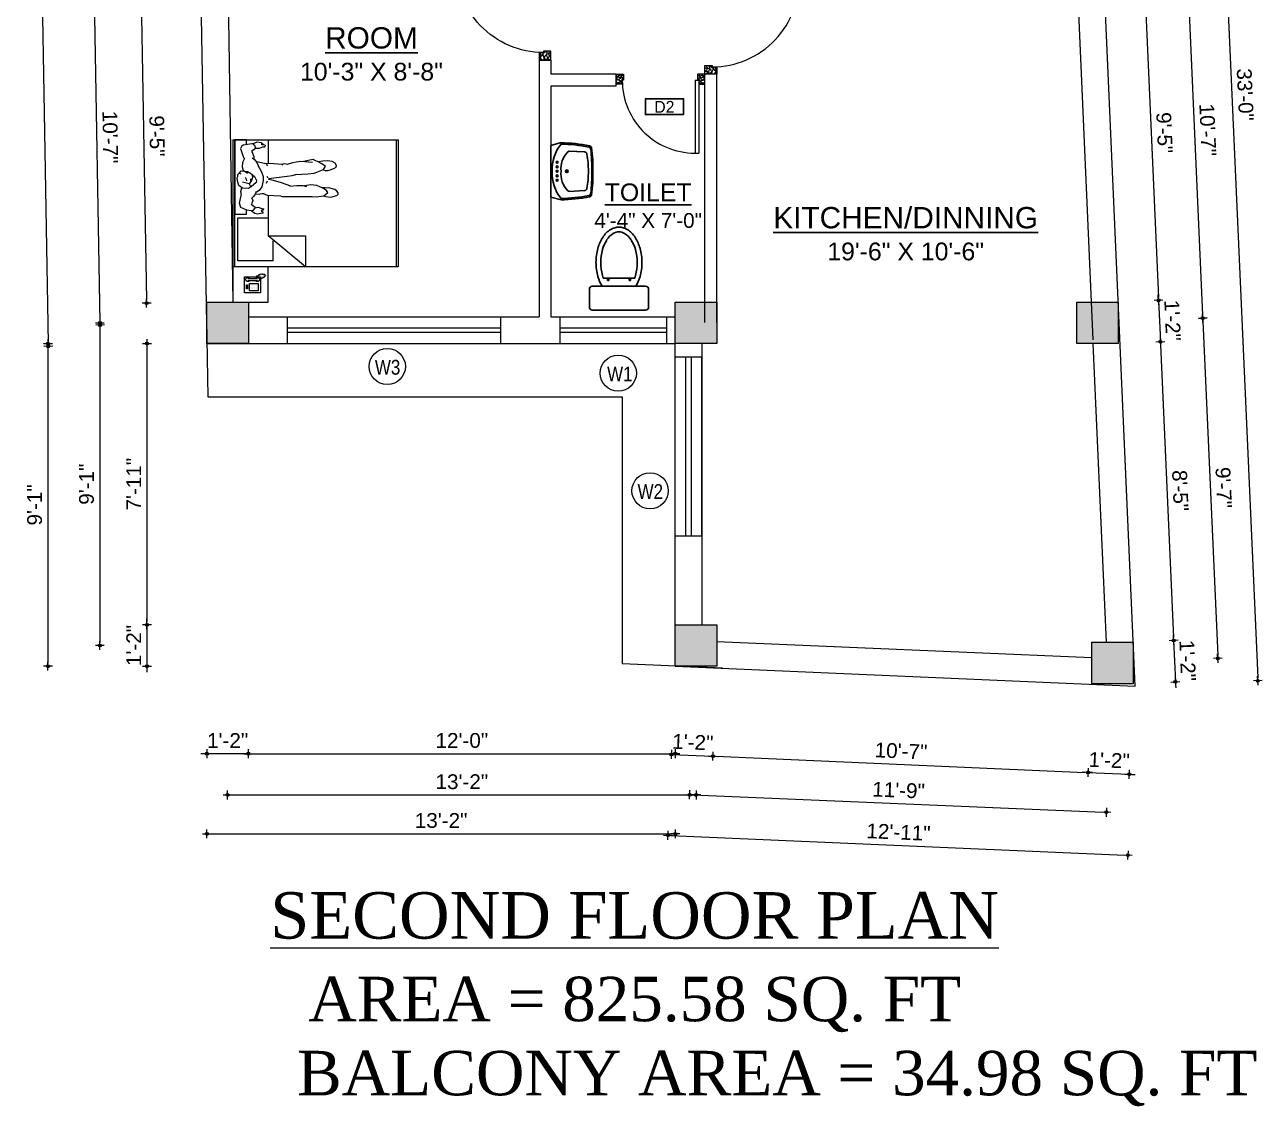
# Model space of a CAD drawing. Header units: inches. Extents: x -4597 to 93300, y -14139 to 5932.
# Drawn here: x -3180 to -2762.1, y -9656.3 to -9291.1 of the extents above; entities that cross this region are included whole.
import ezdxf

# ---------------------------------------------------------------- set-up
doc = ezdxf.new("R2010")
doc.units = ezdxf.units.IN
doc.header["$LTSCALE"] = 0.5
doc.header["$MEASUREMENT"] = 0
doc.header["$PDMODE"] = 66
for name, color, linetype, lineweight in [('door', 202, 'Continuous', 5), ('Ele', 7, 'Continuous', 30), ('hatch', 9, 'Continuous', 0), ('TEXT', 220, 'Continuous', 9), ('Toilet', 7, 'Continuous', 25), ('wall', 20, 'Continuous', 40)]:
    doc.layers.add(name, color=color, linetype=linetype, lineweight=lineweight)
doc.layers.add('furniture', color=31, linetype='Continuous')
doc.styles.add('arial', font='arial.ttf')
doc.styles.add('ordinary', font='ARIALN.TTF')
doc.styles.get("Standard").update_dxf_attribs({"font": 'arial.ttf'})
doc.dimstyles.new('S8', dxfattribs={"dimtxt": 5, "dimasz": 1, "dimexe": 6, "dimexo": 18, "dimgap": 1.9375, "dimtad": 1, "dimdec": 0, "dimzin": 3, "dimdsep": 46, "dimlunit": 4, "dimtxsty": 'Standard', "dimblk": 'dot 2', "dimcen": 12, "dimse1": 1, "dimse2": 1, "dimclrd": 1, "dimclre": 1, "dimclrt": 256, "dimadec": 0, "dimazin": 0, "dimtfac": 0.75, "dimtdec": 0, "dimtix": 1, "dimtmove": 1, "dimatfit": 3, "dimldrblk": 'DOT', "dimfxl": 1, "dimtolj": 1, "dimtzin": 0, "dimlwd": 9, "dimlwe": 9, "dimarcsym": 0})

# ---------------------------------------------------------------- blocks, each defined once
blk = doc.blocks.new('BED3')
at = {"layer": 'furniture'}
for p, q in [((82.68, 78), (22.7, 78)), ((22.7, 78), (22.7, 0)), ((82.68, 77.07), (22.7, 77.07)), ((82.68, 0), (82.68, 78)), ((55.62, 46.25), (56.4, 49.04)), ((56.4, 49.04), (57.04, 49.66)), ((57.04, 49.66), (57.58, 49.68)), ((57.58, 49.68), (58.45, 49.02)), ((58.45, 49.02), (59.2, 48.07)), ((59.2, 48.07), (60.04, 45.31)), ((68.21, 45.01), (69.06, 47.68)), ((69.06, 47.68), (69.82, 48.74)), ((69.82, 48.74), (70.54, 48.93)), ((70.54, 48.93), (71.64, 48.3)), ((71.64, 48.3), (72.45, 46.86)), ((72.45, 46.86), (72.74, 44.58)), ((55.84, 43.84), (55.62, 46.25)), ((55.77, 39.3), (56.17, 42.85)), ((56.1, 43.24), (55.84, 43.84)), ((56.17, 42.85), (57.82, 44.78)), ((57.82, 44.78), (58.8, 44.14)), ((58.8, 44.14), (59.86, 42.48)), ((59.86, 42.48), (61.08, 39.6)), ((60.04, 45.31), (59.91, 42.62)), ((60.07, 43.56), (60.16, 41.76)), ((67.36, 39.62), (68.66, 42.69)), ((68.17, 43.63), (68.21, 45.01)), ((68.55, 42.73), (68.17, 43.63)), ((68.66, 42.69), (70.17, 43.72)), ((70.17, 43.72), (71.54, 41.65)), ((71.54, 41.65), (72.48, 39.91)), ((72.55, 42.33), (72.29, 40.63)), ((72.74, 44.58), (72.55, 42.33)), ((55.86, 37.43), (55.77, 39.3)), ((55.94, 28.37), (55.86, 37.43)), ((61.47, 36.81), (60.9, 33.73)), ((61.08, 39.6), (61.47, 36.81)), ((66.23, 29.64), (66.61, 35.43)), ((66.61, 35.43), (66.9, 38.41)), ((66.9, 38.41), (67.36, 39.62)), ((71.88, 37.55), (72.48, 32.06)), ((73.32, 37.94), (72.46, 33.27)), ((72.48, 39.91), (73.07, 38.35)), ((73.07, 38.35), (73.32, 37.94)), ((37.32, 34.32, 11.36), (22.7, 34.32, 11.36)), ((22.7, 34.32, 11.36), (37.32, 16.7, 11.36)), ((37.32, 16.7, 11.36), (37.32, 34.32, 11.36)), ((60.44, 34.96), (60.97, 33.2)), ((60.98, 30.23), (60.64, 26.94)), ((60.97, 33.2), (60.98, 30.23)), ((65.74, 27.99), (66.23, 29.64)), ((66.23, 29.64), (66.4, 29.73)), ((72.17, 29.82), (71.85, 28.13)), ((72.48, 32.06), (72.17, 29.82)), ((55.89, 23.28), (55.94, 28.37)), ((60.73, 27.31), (62.35, 22.94)), ((64.38, 16.74), (65.5, 25.57)), ((65.5, 25.57), (65.74, 27.99)), ((70.61, 23.8), (71.04, 23.14)), ((71.85, 28.13), (70.94, 25.62)), ((71.26, 24.42), (70.99, 23.14)), ((71.05, 25.86), (71.26, 24.42)), ((25.57, 19.05, 12.8), (34.97, 19.05, 12.8)), ((25.57, 19.05, 12.8), (25.57, 2.35, 12.8)), ((56.15, 22.44), (55.89, 23.28)), ((56.53, 16.29), (56.15, 22.44)), ((62.35, 22.94), (63.47, 19.17)), ((63.47, 19.17), (64, 16.77)), ((71.04, 23.14), (71.48, 17.3)), ((6, 16.7), (22.7, 16.7)), ((6, 0), (6, 16.7)), ((10.41, 13.05, 27.83), (10.41, 5.54, 27.83)), ((18.02, 13.05, 27.83), (10.41, 13.05, 27.83)), ((11.39, 11.89, 27.83), (11.39, 7.83, 27.83)), ((14.87, 11.89, 27.83), (11.39, 11.89, 27.83)), ((14.87, 7.83, 27.83), (14.87, 11.89, 27.83)), ((17.03, 12.53, 27.83), (17.37, 13.59, 27.83)), ((17.18, 13.77, 27.83), (17.74, 13.96, 27.83)), ((17.37, 14.14, 27.83), (17.92, 14.33, 27.83)), ((17.55, 14.52, 27.83), (18.11, 14.7, 27.83)), ((17.74, 14.89, 27.83), (18.29, 15.07, 27.83)), ((18.02, 5.54, 27.83), (18.02, 13.05, 27.83)), ((18.23, 15.34, 27.83), (18.79, 15.52, 27.83)), ((18.29, 11.73, 27.83), (18.85, 11.92, 27.83)), ((18.48, 12.1, 27.83), (19.04, 12.29, 27.83)), ((18.67, 15.07, 27.83), (19.22, 15.26, 27.83)), ((18.67, 12.47, 27.83), (19.22, 12.66, 27.83)), ((18.85, 14.7, 27.83), (19.41, 14.89, 27.83)), ((18.85, 12.85, 27.83), (19.41, 13.03, 27.83)), ((19.04, 14.33, 27.83), (19.59, 14.52, 27.83)), ((19.04, 13.96, 27.83), (19.59, 14.14, 27.83)), ((19.04, 13.59, 27.83), (19.59, 13.77, 27.83)), ((19.04, 13.22, 27.83), (19.59, 13.4, 27.83)), ((22.7, 16.7), (22.7, 0)), ((56.5, 16.7, 11.36), (37.32, 16.7, 11.36)), ((45.91, 2.35, 12.8), (45.91, 16.7, 12.8)), ((48.05, 13.99), (47.51, 11.59)), ((48.58, 14.25), (48.05, 13.99)), ((49.2, 13.35), (48.58, 14.25)), ((49.49, 13.67), (49.2, 13.35)), ((50.24, 14.49), (49.48, 14.3)), ((49.48, 14.3), (49.49, 13.67)), ((50.8, 12), (49.97, 14.43)), ((50.57, 10.41), (50.8, 12)), ((57.25, 14.12), (56.53, 16.29)), ((57.18, 10.87), (57.02, 12.68)), ((57.09, 12.8), (57.46, 14.74)), ((58.72, 12.47), (58.02, 11.13)), ((60.45, 13.6), (58.72, 12.47)), ((63.39, 14.22), (60.45, 13.6)), ((62.14, 15.88), (63.34, 16.39)), ((65.39, 14.26), (63.39, 14.22)), ((64.68, 16.66), (65.34, 15.99)), ((67.58, 13.58), (65.39, 14.26)), ((70.45, 11.96), (67.58, 13.58)), ((70.93, 11.78), (69.96, 12.07)), ((70.61, 16.18), (70.18, 16.06)), ((71.32, 15.89), (70.61, 16.18)), ((72.16, 11.08), (70.93, 11.78)), ((71.48, 17.3), (71.29, 15.12)), ((71.42, 14.88), (71.74, 13.49)), ((82.68, 16.7, 11.36), (71.43, 16.7, 11.36)), ((71.74, 13.49), (72.22, 11.27)), ((78.72, 12.64), (79.29, 14.19)), ((78.75, 10.7), (78.72, 12.64)), ((79.29, 14.19), (79.36, 15.12)), ((79.36, 15.12), (79.94, 15.32)), ((80.14, 15.04), (79.94, 15.32)), ((80.14, 15.04), (80.27, 13.65)), ((80.27, 13.65), (80.8, 13.64)), ((80.35, 14.44), (81.28, 13.42)), ((81.28, 13.42), (81.57, 11.37)), ((82.68, 0), (82.68, 16.7)), ((11.39, 7.83, 27.83), (14.87, 7.83, 27.83)), ((12.26, 11.17, 27.83), (12.26, 11.17, 27.83)), ((12.26, 10.3, 27.83), (12.26, 10.3, 27.83)), ((12.26, 9.43, 27.83), (12.26, 9.43, 27.83)), ((12.26, 8.56, 27.83), (12.26, 8.56, 27.83)), ((14.14, 6.82, 27.83), (12.26, 6.82, 27.83)), ((12.26, 6.82, 27.83), (12.26, 6.38, 27.83)), ((12.26, 6.38, 27.83), (14.14, 6.38, 27.83)), ((13.13, 11.17, 27.83), (13.13, 11.17, 27.83)), ((13.13, 10.3, 27.83), (13.13, 10.3, 27.83)), ((13.13, 9.43, 27.83), (13.13, 9.43, 27.83)), ((13.13, 8.56, 27.83), (13.13, 8.56, 27.83)), ((14, 11.17, 27.83), (14, 11.17, 27.83)), ((14, 10.3, 27.83), (14, 10.3, 27.83)), ((14, 9.43, 27.83), (14, 9.43, 27.83)), ((14, 8.56, 27.83), (14, 8.56, 27.83)), ((14.14, 6.38, 27.83), (14.14, 6.82, 27.83)), ((16.24, 6.99, 27.83), (16.24, 11.62, 27.83)), ((17.17, 6.99, 27.83), (17.17, 11.62, 27.83)), ((18.11, 11.36, 27.83), (18.67, 11.55, 27.83)), ((47.51, 11.59), (47.82, 10.37)), ((47.82, 10.37), (49.19, 8.7)), ((49.19, 8.7), (49.53, 9.73)), ((49.19, 8.7), (49.43, 6.53)), ((49.43, 6.53), (50.75, 3.79)), ((49.53, 9.73), (50.23, 10.33)), ((50.23, 10.33), (50.82, 10.44)), ((52.33, 8.58), (50.82, 10.44)), ((53.04, 9.08), (52.52, 8.78)), ((54, 9.47), (53.04, 9.08)), ((55.17, 8.96), (54, 9.47)), ((55.99, 9.94), (54.93, 8.71)), ((57.02, 10.57), (55.99, 9.94)), ((58.21, 11.01), (57.02, 10.57)), ((60.46, 8.61), (59.63, 7.18)), ((59.63, 7.18), (59.81, 4.59)), ((61.01, 8.19), (60.36, 8.12)), ((62.52, 10.98), (60.46, 8.61)), ((61.91, 7.66), (61.01, 8.19)), ((61.89, 7.62), (62.6, 4.47)), ((63.51, 8.83), (61.91, 7.66)), ((63.53, 11.08), (62.52, 10.98)), ((64.19, 8.31), (62.87, 8.32)), ((64.05, 6.26), (63.37, 6.45)), ((64.83, 9.23), (63.51, 8.83)), ((64.43, 10.74), (63.53, 11.08)), ((65.09, 5.81), (64.05, 6.26)), ((65.36, 10.15), (64.43, 10.74)), ((65.92, 9.13), (64.83, 9.23)), ((66.22, 9.05), (65.36, 10.15)), ((66.53, 8.85), (65.92, 9.13)), ((67.66, 6.94), (66.53, 8.85)), ((66.69, 6.96), (67.8, 5.35)), ((67.89, 5.13), (67.66, 6.94)), ((73.33, 10.21), (72.16, 11.08)), ((74.08, 9.07), (73.33, 10.21)), ((74.72, 9.88), (73.62, 9.87)), ((77.15, 8.93), (74.72, 9.88)), ((78.49, 10.75), (77.21, 8.85)), ((80.06, 10.21), (78.49, 10.75)), ((80.63, 9.62), (80.06, 10.21)), ((80.83, 8.87), (80.14, 4.81)), ((81.57, 11.37), (80.69, 9.59)), ((80.69, 9.59), (80.83, 8.87)), ((22.7, 0), (6, 0)), ((10.41, 5.54, 27.83), (18.02, 5.54, 27.83)), ((22.7, 0.93), (82.68, 0.93)), ((82.68, 0), (22.7, 0)), ((25.57, 2.35, 12.8), (45.91, 2.35, 12.8)), ((50.75, 3.79), (52.76, 3.16)), ((52.76, 3.16), (56.32, 3.84)), ((56.49, 4.04), (58.19, 3.71)), ((58.19, 3.71), (60.06, 4.24)), ((59.81, 4.59), (61.11, 2.74)), ((61.11, 2.74), (63.3, 2.13)), ((63.3, 2.13), (64.69, 2.1)), ((64.69, 2.1), (65.39, 2.31)), ((65.39, 2.31), (66.31, 2.32)), ((66.31, 2.32), (67.14, 3.19)), ((66.95, 3.11), (66.64, 3.83)), ((67.14, 3.19), (67.97, 3.86)), ((67.97, 3.86), (67.89, 5.13)), ((69.96, 4.39), (68.14, 4.83)), ((71.97, 4.61), (69.96, 4.39)), ((73.8, 5.44), (71.97, 4.61)), ((74.23, 5.03), (73.8, 5.44)), ((78.53, 3.57), (74.23, 5.03)), ((79.56, 4.01), (78.53, 3.57)), ((80.14, 4.81), (79.56, 4.01))]:
    blk.add_line(p, q, dxfattribs=at)
blk.add_lwpolyline([(80.42, 6.46), (82.68, 6.46), (82.68, 0.93), (47.51, 0.93), (47.51, 6.46), (49.46, 6.46)], dxfattribs=at)
for centre, start, end in [((16.7, 11.62, 27.83), 298.49146, 241.50854), ((16.7, 6.99, 27.83), 118.49146, 61.50854)]:
    blk.add_arc(centre, 0.972, start, end, dxfattribs=at)
blk = doc.blocks.new('mb-lavabo5')
for p, q in [((-219, 0), (-242, -85)), ((219, 0), (-219, 0)), ((219, 0), (242, -85)), ((-230, -85), (-242, -85)), ((242, -85), (230, -85)), ((-170, -154), (-163, -284)), ((170, -154), (163, -284))]:
    blk.add_line(p, q)
for centre, radius in [((-76, -52), 7.7), ((-76, -52), 7.93), ((-38, -52), 7.93), ((-38, -52), 7.7), ((0, -52), 7.93), ((38, -52), 7.7), ((38, -52), 7.93), ((76, -52), 7.7), ((76, -52), 7.93), ((0, -135), 11.3), ((0, -135), 7.55)]:
    blk.add_circle(centre, radius)
for centre, radius, start, end in [((1005, -72), 1246, 180.6088, 191.7933), ((-12, -360), 351, 88.0682, 128.4553), ((1017, -72), 1246, 180.6088, 191.4142), ((-20, -292), 208, 84.3472, 134.0569), ((12, -360), 351, 51.5447, 91.9318), ((20, -292), 208, 45.9431, 95.6528), ((-1017, -72), 1246, 348.5858, 359.3912), ((-1005, -72), 1246, 348.2067, 359.3912), ((-154, -153), 15.1, 134.0569, 182.9669), ((154, -153), 15.1, 357.0331, 45.9431), ((-142, -283), 21.2, 182.9669, 260.9653), ((18, 723), 1040, 260.9881, 269.0391), ((-18, 723), 1040, 271.0245, 279.0219), ((142, -283), 21.2, 279.0347, 357.0331), ((-195, -322), 21.2, 191.7933, 262.1623), ((-185, -314), 21.2, 191.4142, 263.5691), ((-4, 1285), 1640, 263.2249, 270.1481), ((-4, 1285), 1631, 263.5691, 270.149), ((4, 1285), 1631, 269.851, 276.4309), ((4, 1285), 1640, 269.8519, 276.7751), ((185, -314), 21.2, 276.4309, 348.5858), ((195, -322), 21.2, 277.8377, 348.2067)]:
    blk.add_arc(centre, radius, start, end)
blk = doc.blocks.new('mb-boncau1')
at = {"linetype": 'Continuous'}
for p, q in [((225, 0), (-225, 0)), ((-250, -25), (-250, -175)), ((250, -175), (250, -25)), ((-225, -200), (225, -200))]:
    blk.add_line(p, q, dxfattribs=at)
at = {"color": 44, "linetype": 'Continuous'}
for p, q in [((-133, -270), (133, -270)), ((-86, -248), (-96, -248)), ((-96, -248), (-96, -270)), ((-96, -270), (-86, -270)), ((-86, -270), (-86, -248)), ((86, -248), (96, -248)), ((86, -270), (86, -248)), ((96, -270), (86, -270)), ((96, -248), (96, -270))]:
    blk.add_line(p, q, dxfattribs=at)
at = {"linetype": 'Continuous'}
for centre, radius, start, end in [((-225, -25), 25, 90, 180), ((225, -25), 25, 0, 90), ((-225, -175), 25, 180, 270), ((134, -366), 323, 149.0966, 164.9269), ((-134, -366), 323, 15.0731, 30.9034), ((225, -175), 25, 270, 0), ((264, -401), 458, 164.9269, 180), ((-264, -401), 458, 0, 15.0731), ((264, -401), 458, 180, 195.0731), ((-264, -401), 458, 344.9269, 0), ((134, -436), 323, 195.0731, 213.0315), ((-134, -436), 323, 326.9685, 344.9269), ((52, -490), 226, 213.0315, 237.5002), ((-52, -490), 226, 302.4998, 326.9685), ((0, -571), 129, 237.5002, 270), ((0, -571), 129, 270, 302.4998)]:
    blk.add_arc(centre, radius, start, end, dxfattribs=at)
at = {"color": 44, "linetype": 'Continuous'}
for centre, radius, start, end in [((264, -401), 418, 164.9269, 180), ((134, -366), 283, 160.176, 164.9269), ((-134, -366), 283, 15.0731, 19.824), ((-264, -401), 418, 0, 15.0731), ((264, -401), 418, 180, 195.0731), ((-264, -401), 418, 344.9269, 0), ((134, -436), 283, 195.0731, 213.0315), ((-134, -436), 283, 326.9685, 344.9269), ((52, -490), 186, 213.0315, 237.5002), ((-52, -490), 186, 302.4998, 326.9685), ((0, -571), 89.3, 237.5002, 270), ((0, -571), 89.3, 270, 302.4998)]:
    blk.add_arc(centre, radius, start, end, dxfattribs=at)
blk = doc.blocks.new('A$C27B36B59')
at = {"layer": 'door'}
for p, q in [((0, 4), (0, 0)), ((2.5, 4), (0, 4)), ((0, 0), (3, 0)), ((2.5, 2.5), (2.5, 4)), ((3, 2.5), (2.5, 2.5)), ((3, 0), (3, 2.5))]:
    blk.add_line(p, q, dxfattribs=at)
for centre, radius, start, end in [((-1.4, -0.54), 4.75, 22.1411, 72.838), ((1.34, 2.09), 1.64, 45.138, 144.8948), ((2.21, 0.3), 2.49, 83.3149, 152.658), ((0.13, 0.37), 2.05, 349.4875, 93.6805), ((1.96, -0.47), 2.01, 58.7447, 166.495), ((-0.06, 0.32), 1.13, 343.542, 86.947), ((2.08, -0.4), 1.17, 38.2816, 160.1519)]:
    blk.add_arc(centre, radius, start, end, dxfattribs=at)
blk = doc.blocks.new('D2')
at = {"layer": 'door'}
for p, q in [((74473.95, 24047.59), (74473.95, 24018.09)), ((74473.95, 24047.59), (74475.45, 24047.59)), ((74475.45, 24047.59), (74475.45, 24018.13))]:
    blk.add_line(p, q, dxfattribs=at)
blk.add_arc((74473.95, 24047.59), 29.5, 180, 272.9146, dxfattribs=at)
at = {"layer": 'door', "xscale": -1, "rotation": 180}
blk.add_blockref('A$C27B36B59', (74441.95, 24050.09), dxfattribs=at)
at = {"layer": 'door', "rotation": 180}
blk.add_blockref('A$C27B36B59', (74477.95, 24050.09), dxfattribs=at)
blk = doc.blocks.new('dot1')
at = {"layer": 'hatch'}
h = blk.add_hatch(color=256, dxfattribs=at)
edge = h.paths.add_edge_path()
edge.add_arc((0, 0), 1, 0, 360)
for p, q in [((3, 0), (-3, 0)), ((0, 3), (0, -3))]:
    blk.add_line(p, q, dxfattribs=at)
blk.add_circle((0, 0), 1, dxfattribs=at)
blk = doc.blocks.new('dot 2')
at = {"layer": 'hatch', "xscale": 0.5, "yscale": 0.5, "zscale": 0.5}
blk.add_blockref('dot1', (0, 0), dxfattribs=at)
blk = doc.blocks.new('*D958')
at = {"layer": 'Defpoints', "color": 0, "transparency": 16777216}
for p in [(-3120.7, -9271.97), (-3138.9, -9385.07), (-3118.52, -9384.72)]:
    blk.add_point(p, dxfattribs=at)
at = {"layer": 'Toilet', "color": 1, "lineweight": 9, "transparency": 16777216}
blk.add_line((-3140.83, -9273.32), (-3138.92, -9384.07), dxfattribs=at)
for p, rotation in [((-3140.85, -9272.32), 90.98917906507957), ((-3138.9, -9385.07), 270.9891790650796)]:
    blk.add_blockref('dot 2', p, dxfattribs=dict(at, rotation=rotation))
at = {"layer": 'Toilet', "transparency": 16777216, "insert": (-3135.39, -9328.62), "char_height": 5, "attachment_point": 5, "rotation": 270.9892}
blk.add_mtext('\\A1;9\'-5"', dxfattribs=at)
blk = doc.blocks.new('_Dot')
at = {"color": 0, "linetype": 'ByBlock', "lineweight": -2}
blk.add_line((-0.5, 0), (-1, 0), dxfattribs=at)
at = {"color": 0, "linetype": 'ByBlock', "const_width": 0.5}
blk.add_lwpolyline([(-0.25, 0, 1), (0.25, 0, 1)], format="xyb", close=True, dxfattribs=at)
blk = doc.blocks.new('*D959')
at = {"layer": 'Defpoints', "color": 0, "transparency": 16777216}
for p in [(-3156.77, -9265.72), (-3113.7, -9264.97), (-3111.52, -9391.72)]:
    blk.add_point(p, dxfattribs=at)
at = {"layer": 'Toilet', "color": 1, "lineweight": 9, "transparency": 16777216}
blk.add_line((-3154.6, -9391.46), (-3156.75, -9266.72), dxfattribs=at)
for p, rotation in [((-3156.77, -9265.72), 90.98917906511056), ((-3154.58, -9392.46), 270.9891790651105)]:
    blk.add_blockref('dot 2', p, dxfattribs=dict(at, rotation=rotation))
at = {"layer": 'Toilet', "transparency": 16777216, "insert": (-3151.19, -9329.01), "char_height": 5, "attachment_point": 5, "rotation": 270.9892}
blk.add_mtext('\\A1;10\'-7"', dxfattribs=at)
blk = doc.blocks.new('*D962')
at = {"layer": 'Defpoints', "color": 0, "transparency": 16777216}
for p in [(-2953.34, -9391.72), (-3154.67, -9500.67), (-2953.34, -9500.67)]:
    blk.add_point(p, dxfattribs=at)
at = {"layer": 'Toilet', "color": 1, "lineweight": 9, "transparency": 16777216}
blk.add_line((-3154.67, -9392.72), (-3154.67, -9499.67), dxfattribs=at)
for p, rotation in [((-3154.67, -9391.72), 90), ((-3154.67, -9500.67), 270)]:
    blk.add_blockref('dot 2', p, dxfattribs=dict(at, rotation=rotation))
at = {"layer": 'Toilet', "transparency": 16777216, "insert": (-3159.16, -9446.2), "char_height": 5, "attachment_point": 5, "rotation": 90}
blk.add_mtext('\\A1;9\'-1"', dxfattribs=at)
blk = doc.blocks.new('*D963')
at = {"layer": 'Defpoints', "color": 0, "transparency": 16777216}
for p in [(-2960.34, -9398.72), (-3138.78, -9493.67), (-2960.34, -9493.67)]:
    blk.add_point(p, dxfattribs=at)
at = {"layer": 'Toilet', "color": 1, "lineweight": 9, "transparency": 16777216}
blk.add_line((-3138.78, -9399.72), (-3138.78, -9492.67), dxfattribs=at)
for p, rotation in [((-3138.78, -9398.72), 90), ((-3138.78, -9493.67), 270)]:
    blk.add_blockref('dot 2', p, dxfattribs=dict(at, rotation=rotation))
at = {"layer": 'Toilet', "transparency": 16777216, "insert": (-3143.23, -9446.2), "char_height": 5, "attachment_point": 5, "rotation": 90}
blk.add_mtext('\\A1;7\'-11"', dxfattribs=at)
blk = doc.blocks.new('*D964')
at = {"layer": 'Defpoints', "color": 0, "transparency": 16777216}
for p in [(-2960.34, -9493.67), (-3138.78, -9507.67), (-2960.34, -9507.67)]:
    blk.add_point(p, dxfattribs=at)
at = {"layer": 'Toilet', "color": 1, "lineweight": 9, "transparency": 16777216}
for p, q in [((-3138.78, -9492.67), (-3138.78, -9491.67)), ((-3138.78, -9493.67), (-3138.78, -9507.67)), ((-3138.78, -9508.67), (-3138.78, -9509.67))]:
    blk.add_line(p, q, dxfattribs=at)
for p, rotation in [((-3138.78, -9493.67), 270), ((-3138.78, -9507.67), 90)]:
    blk.add_blockref('dot 2', p, dxfattribs=dict(at, rotation=rotation))
at = {"layer": 'Toilet', "transparency": 16777216, "insert": (-3143.23, -9500.67), "char_height": 5, "attachment_point": 5, "rotation": 90}
blk.add_mtext('\\A1;1\'-2"', dxfattribs=at)
blk = doc.blocks.new('*D965')
at = {"layer": 'Defpoints', "color": 0, "transparency": 16777216}
for p in [(-3124.95, -9025.97), (-3172.1, -9399.64), (-3118.52, -9398.72)]:
    blk.add_point(p, dxfattribs=at)
at = {"layer": 'Toilet', "color": 1, "lineweight": 9, "transparency": 16777216}
blk.add_line((-3178.52, -9027.9), (-3172.12, -9398.64), dxfattribs=at)
for p, rotation in [((-3178.54, -9026.9), 90.98917906510306), ((-3172.1, -9399.64), 270.9891790651031)]:
    blk.add_blockref('dot 2', p, dxfattribs=dict(at, rotation=rotation))
at = {"layer": 'Toilet', "transparency": 16777216, "insert": (-3170.83, -9213.19), "char_height": 5, "attachment_point": 5, "rotation": 270.9892}
blk.add_mtext('\\A1;31\'-1"', dxfattribs=at)
blk = doc.blocks.new('*D966')
at = {"layer": 'Defpoints', "color": 0, "transparency": 16777216}
for p in [(-2960.34, -9398.72), (-3172.2, -9507.67), (-2960.34, -9507.67)]:
    blk.add_point(p, dxfattribs=at)
at = {"layer": 'Toilet', "color": 1, "lineweight": 9, "transparency": 16777216}
blk.add_line((-3172.2, -9399.72), (-3172.2, -9506.67), dxfattribs=at)
for p, rotation in [((-3172.2, -9398.72), 90), ((-3172.2, -9507.67), 270)]:
    blk.add_blockref('dot 2', p, dxfattribs=dict(at, rotation=rotation))
at = {"layer": 'Toilet', "transparency": 16777216, "insert": (-3176.69, -9453.2), "char_height": 5, "attachment_point": 5, "rotation": 90}
blk.add_mtext('\\A1;9\'-1"', dxfattribs=at)
blk = doc.blocks.new('*D967')
at = {"layer": 'Defpoints', "color": 0, "transparency": 16777216}
for p in [(-3118.52, -9398.72), (-3104.52, -9398.72), (-3118.52, -9537.21)]:
    blk.add_point(p, dxfattribs=at)
at = {"layer": 'Toilet', "color": 1, "lineweight": 9, "transparency": 16777216}
for p, q in [((-3119.52, -9537.21), (-3120.52, -9537.21)), ((-3104.52, -9537.21), (-3118.52, -9537.21)), ((-3103.52, -9537.21), (-3102.52, -9537.21))]:
    blk.add_line(p, q, dxfattribs=at)
blk.add_blockref('dot 2', (-3118.52, -9537.21), dxfattribs=at)
at = {"layer": 'Toilet', "color": 1, "lineweight": 9, "transparency": 16777216, "rotation": 180}
blk.add_blockref('dot 2', (-3104.52, -9537.21), dxfattribs=at)
at = {"layer": 'Toilet', "transparency": 16777216, "insert": (-3111.52, -9532.77), "char_height": 5, "attachment_point": 5}
blk.add_mtext('\\A1;1\'-2"', dxfattribs=at)
blk = doc.blocks.new('*D969')
at = {"layer": 'Defpoints', "color": 0, "transparency": 16777216}
for p in [(-2960.34, -9507.67), (-2946.34, -9508.28), (-2947.64, -9538.06)]:
    blk.add_point(p, dxfattribs=at)
at = {"layer": 'Toilet', "color": 1, "lineweight": 9, "transparency": 16777216}
for p, q in [((-2962.63, -9537.41), (-2963.63, -9537.37)), ((-2961.64, -9537.45), (-2947.64, -9538.06)), ((-2946.64, -9538.1), (-2945.64, -9538.15))]:
    blk.add_line(p, q, dxfattribs=at)
for p, rotation in [((-2961.64, -9537.45), 357.5160448331329), ((-2947.64, -9538.06), 177.5160448331328)]:
    blk.add_blockref('dot 2', p, dxfattribs=dict(at, rotation=rotation))
at = {"layer": 'Toilet', "transparency": 16777216, "insert": (-2954.44, -9533.31), "char_height": 5, "attachment_point": 5, "rotation": 357.516}
blk.add_mtext('\\A1;1\'-2"', dxfattribs=at)
blk = doc.blocks.new('*D970')
at = {"layer": 'Defpoints', "color": 0, "transparency": 16777216}
for p in [(-2946.34, -9508.28), (-2819.7, -9513.58), (-2821, -9543.55)]:
    blk.add_point(p, dxfattribs=at)
at = {"layer": 'Toilet', "color": 1, "lineweight": 9, "transparency": 16777216}
blk.add_line((-2946.64, -9538.1), (-2822, -9543.51), dxfattribs=at)
for p, rotation in [((-2947.64, -9538.06), 177.5160448330952), ((-2821, -9543.55), 357.5160448330952)]:
    blk.add_blockref('dot 2', p, dxfattribs=dict(at, rotation=rotation))
at = {"layer": 'Toilet', "transparency": 16777216, "insert": (-2884.12, -9536.32), "char_height": 5, "attachment_point": 5, "rotation": 357.516}
blk.add_mtext('\\A1;10\'-7"', dxfattribs=at)
blk = doc.blocks.new('*D971')
at = {"layer": 'Defpoints', "color": 0, "transparency": 16777216}
for p in [(-2819.7, -9513.58), (-2805.7, -9513.58), (-2807.03, -9544.16)]:
    blk.add_point(p, dxfattribs=at)
at = {"layer": 'Toilet', "color": 1, "lineweight": 9, "transparency": 16777216}
for p, q in [((-2822, -9543.51), (-2823, -9543.47)), ((-2821, -9543.55), (-2807.03, -9544.16)), ((-2806.03, -9544.2), (-2805.03, -9544.25))]:
    blk.add_line(p, q, dxfattribs=at)
for p, rotation in [((-2821, -9543.55), 357.5160448330952), ((-2807.03, -9544.16), 177.5160448330952)]:
    blk.add_blockref('dot 2', p, dxfattribs=dict(at, rotation=rotation))
at = {"layer": 'Toilet', "transparency": 16777216, "insert": (-2813.82, -9539.41), "char_height": 5, "attachment_point": 5, "rotation": 357.516}
blk.add_mtext('\\A1;1\'-2"', dxfattribs=at)
blk = doc.blocks.new('*D973')
at = {"layer": 'Defpoints', "color": 0, "transparency": 16777216}
for p in [(-2953.34, -9500.67), (-2812.7, -9506.58), (-2814.82, -9556.99)]:
    blk.add_point(p, dxfattribs=at)
at = {"layer": 'Toilet', "color": 1, "lineweight": 9, "transparency": 16777216}
blk.add_line((-2954.46, -9551.12), (-2815.82, -9556.94), dxfattribs=at)
for p, rotation in [((-2955.46, -9551.08), 177.5958237491187), ((-2814.82, -9556.99), 357.5958237491187)]:
    blk.add_blockref('dot 2', p, dxfattribs=dict(at, rotation=rotation))
at = {"layer": 'Toilet', "transparency": 16777216, "insert": (-2884.95, -9549.55), "char_height": 5, "attachment_point": 5, "rotation": 357.5958}
blk.add_mtext('\\A1;11\'-9"', dxfattribs=at)
blk = doc.blocks.new('*D974')
at = {"layer": 'Defpoints', "color": 0, "transparency": 16777216}
for p in [(-3118.52, -9398.72), (-2960.34, -9398.72), (-2960.34, -9564.28)]:
    blk.add_point(p, dxfattribs=at)
at = {"layer": 'Toilet', "color": 1, "lineweight": 9, "transparency": 16777216}
blk.add_line((-3117.52, -9564.28), (-2961.34, -9564.28), dxfattribs=at)
at = {"layer": 'Toilet', "color": 1, "lineweight": 9, "transparency": 16777216, "rotation": 180}
blk.add_blockref('dot 2', (-3118.52, -9564.28), dxfattribs=at)
at = {"layer": 'Toilet', "color": 1, "lineweight": 9, "transparency": 16777216}
blk.add_blockref('dot 2', (-2960.34, -9564.28), dxfattribs=at)
at = {"layer": 'Toilet', "transparency": 16777216, "insert": (-3039.43, -9559.79), "char_height": 5, "attachment_point": 5}
blk.add_mtext('\\A1;13\'-2"', dxfattribs=at)
blk = doc.blocks.new('*D975')
at = {"layer": 'Defpoints', "color": 0, "transparency": 16777216}
for p in [(-2960.34, -9507.67), (-2805.04, -9514.41), (-2807.52, -9571.49)]:
    blk.add_point(p, dxfattribs=at)
at = {"layer": 'Toilet', "color": 1, "lineweight": 9, "transparency": 16777216}
blk.add_line((-2961.82, -9564.8), (-2808.52, -9571.45), dxfattribs=at)
for p, rotation in [((-2962.82, -9564.75), 177.5160448331279), ((-2807.52, -9571.49), 357.5160448331279)]:
    blk.add_blockref('dot 2', p, dxfattribs=dict(at, rotation=rotation))
at = {"layer": 'Toilet', "transparency": 16777216, "insert": (-2884.98, -9563.68), "char_height": 5, "attachment_point": 5, "rotation": 357.516}
blk.add_mtext('\\A1;12\'-11"', dxfattribs=at)
blk = doc.blocks.new('*D979')
at = {"layer": 'Defpoints', "color": 0, "transparency": 16777216}
for p in [(-2815.78, -9271.97), (-2810.79, -9384.72), (-2797.16, -9384.11)]:
    blk.add_point(p, dxfattribs=at)
at = {"layer": 'Toilet', "color": 1, "lineweight": 9, "transparency": 16777216}
blk.add_line((-2802.11, -9272.37), (-2797.21, -9383.11), dxfattribs=at)
for p, rotation in [((-2802.16, -9271.37), 92.53635972212899), ((-2797.16, -9384.11), 272.536359722129)]:
    blk.add_blockref('dot 2', p, dxfattribs=dict(at, rotation=rotation))
at = {"layer": 'Toilet', "transparency": 16777216, "insert": (-2795.17, -9327.54), "char_height": 5, "attachment_point": 5, "rotation": 272.5364}
blk.add_mtext('\\A1;9\'-5"', dxfattribs=at)
blk = doc.blocks.new('*D980')
at = {"layer": 'Defpoints', "color": 0, "transparency": 16777216}
for p in [(-2810.79, -9384.72), (-2796.54, -9398.11), (-2810.17, -9398.72)]:
    blk.add_point(p, dxfattribs=at)
at = {"layer": 'Toilet', "color": 1, "lineweight": 9, "transparency": 16777216}
for p, q in [((-2797.21, -9383.11), (-2797.25, -9382.11)), ((-2797.16, -9384.11), (-2796.54, -9398.11)), ((-2796.5, -9399.11), (-2796.45, -9400.11))]:
    blk.add_line(p, q, dxfattribs=at)
for p, rotation in [((-2797.16, -9384.11), 272.536359722129), ((-2796.54, -9398.11), 92.53635972212899)]:
    blk.add_blockref('dot 2', p, dxfattribs=dict(at, rotation=rotation))
at = {"layer": 'Toilet', "transparency": 16777216, "insert": (-2792.41, -9390.92), "char_height": 5, "attachment_point": 5, "rotation": 272.5364}
blk.add_mtext('\\A1;1\'-2"', dxfattribs=at)
blk = doc.blocks.new('*D981')
at = {"layer": 'Defpoints', "color": 0, "transparency": 16777216}
for p in [(-2810.17, -9398.72), (-2805.7, -9499.58), (-2792.07, -9498.98)]:
    blk.add_point(p, dxfattribs=at)
at = {"layer": 'Toilet', "color": 1, "lineweight": 9, "transparency": 16777216}
blk.add_line((-2796.5, -9399.11), (-2792.12, -9497.98), dxfattribs=at)
for p, rotation in [((-2796.54, -9398.11), 92.53635972212899), ((-2792.07, -9498.98), 272.536359722129)]:
    blk.add_blockref('dot 2', p, dxfattribs=dict(at, rotation=rotation))
at = {"layer": 'Toilet', "transparency": 16777216, "insert": (-2789.82, -9448.35), "char_height": 5, "attachment_point": 5, "rotation": 272.5364}
blk.add_mtext('\\A1;8\'-5"', dxfattribs=at)
blk = doc.blocks.new('*D982')
at = {"layer": 'Defpoints', "color": 0, "transparency": 16777216}
for p in [(-2805.7, -9499.58), (-2805.7, -9513.58), (-2791.46, -9512.95)]:
    blk.add_point(p, dxfattribs=at)
at = {"layer": 'Toilet', "color": 1, "lineweight": 9, "transparency": 16777216}
for p, q in [((-2792.12, -9497.98), (-2792.16, -9496.98)), ((-2792.07, -9498.98), (-2791.46, -9512.95)), ((-2791.41, -9513.95), (-2791.37, -9514.95))]:
    blk.add_line(p, q, dxfattribs=at)
for p, rotation in [((-2792.07, -9498.98), 272.536359722129), ((-2791.46, -9512.95), 92.53635972212899)]:
    blk.add_blockref('dot 2', p, dxfattribs=dict(at, rotation=rotation))
at = {"layer": 'Toilet', "transparency": 16777216, "insert": (-2787.32, -9505.76), "char_height": 5, "attachment_point": 5, "rotation": 272.5364}
blk.add_mtext('\\A1;1\'-2"', dxfattribs=at)
blk = doc.blocks.new('*D984')
at = {"layer": 'Defpoints', "color": 0, "transparency": 16777216}
for p in [(-2823.4, -9264.97), (-2782.21, -9390.14), (-2817.79, -9391.72)]:
    blk.add_point(p, dxfattribs=at)
at = {"layer": 'Toilet', "color": 1, "lineweight": 9, "transparency": 16777216}
blk.add_line((-2787.78, -9264.4), (-2782.26, -9389.14), dxfattribs=at)
for p, rotation in [((-2787.83, -9263.4), 92.53635972212899), ((-2782.21, -9390.14), 272.536359722129)]:
    blk.add_blockref('dot 2', p, dxfattribs=dict(at, rotation=rotation))
at = {"layer": 'Toilet', "transparency": 16777216, "insert": (-2780.54, -9326.57), "char_height": 5, "attachment_point": 5, "rotation": 272.5364}
blk.add_mtext('\\A1;10\'-7"', dxfattribs=at)
blk = doc.blocks.new('*D985')
at = {"layer": 'Defpoints', "color": 0, "transparency": 16777216}
for p in [(-2817.79, -9391.72), (-2812.7, -9506.58), (-2777.13, -9505)]:
    blk.add_point(p, dxfattribs=at)
at = {"layer": 'Toilet', "color": 1, "lineweight": 9, "transparency": 16777216}
blk.add_line((-2782.17, -9391.14), (-2777.17, -9504), dxfattribs=at)
for p, rotation in [((-2782.21, -9390.14), 92.53635972212899), ((-2777.13, -9505), 272.536359722129)]:
    blk.add_blockref('dot 2', p, dxfattribs=dict(at, rotation=rotation))
at = {"layer": 'Toilet', "transparency": 16777216, "insert": (-2775.18, -9447.37), "char_height": 5, "attachment_point": 5, "rotation": 272.5364}
blk.add_mtext('\\A1;9\'-7"', dxfattribs=at)
blk = doc.blocks.new('*D989')
at = {"layer": 'Defpoints', "color": 0, "transparency": 16777216}
for p in [(-2822.56, -9118.97), (-2805.04, -9514.41), (-2763.63, -9512.58)]:
    blk.add_point(p, dxfattribs=at)
at = {"layer": 'Toilet', "color": 1, "lineweight": 9, "transparency": 16777216}
blk.add_line((-2781.1, -9118.14), (-2763.68, -9511.58), dxfattribs=at)
for p, rotation in [((-2781.15, -9117.14), 92.53635972209025), ((-2763.63, -9512.58), 272.5363597220903)]:
    blk.add_blockref('dot 2', p, dxfattribs=dict(at, rotation=rotation))
at = {"layer": 'Toilet', "transparency": 16777216, "insert": (-2767.9, -9314.66), "char_height": 5, "attachment_point": 5, "rotation": 272.5364}
blk.add_mtext('\\A1;33\'-0"', dxfattribs=at)

msp = doc.modelspace()

# ---------------------------------------------------------------- hatches: boundary and pattern name
at = {"layer": 'Toilet'}
for points in [[(-3104.52, -9384.72), (-3118.52, -9384.72), (-3118.52, -9398.72), (-3104.52, -9398.72)], [(-2946.34, -9384.72), (-2960.34, -9384.72), (-2960.34, -9398.72), (-2946.34, -9398.72)], [(-2810.79, -9384.72), (-2824.79, -9384.72), (-2824.79, -9398.72), (-2810.79, -9398.72)], [(-2946.34, -9493.67), (-2960.34, -9493.67), (-2960.34, -9507.67), (-2946.34, -9507.67)], [(-2805.7, -9499.58), (-2819.7, -9499.58), (-2819.7, -9513.58), (-2805.7, -9513.58)]]:
    msp.add_hatch(color=1, dxfattribs=at).paths.add_polyline_path(points)

# ---------------------------------------------------------------- linework, layer by layer
at = {"layer": 'Ele', "color": 0, "ltscale": 2}
msp.add_lwpolyline([(-2957.57, -9321.4), (-2970.42, -9321.4), (-2970.42, -9316.06), (-2957.57, -9316.06)], close=True, dxfattribs=at)
at = {"layer": 'TEXT'}
for centre in [(-3057.6, -9406.46), (-2979.6, -9408.72), (-2968.88, -9448.43)]:
    msp.add_circle(centre, 6.11, dxfattribs=at)
at = {"layer": 'Toilet'}
for p, q in [((-3124.95, -9025.97), (-3118.52, -9398.72)), ((-2805.04, -9514.41), (-2822.56, -9118.97)), ((-3111.55, -9271.97), (-3109.75, -9384.72)), ((-2819.23, -9397.48), (-2824.79, -9271.97)), ((-3002.34, -9302.97), (-3006.34, -9302.97)), ((-3006.34, -9302.97), (-3006.34, -9389.72)), ((-3002.34, -9302.97), (-3002.34, -9307.75)), ((-2980.34, -9307.75), (-3002.34, -9307.75)), ((-2980.34, -9311.75), (-2980.34, -9307.75)), ((-2946.34, -9307.75), (-2950.34, -9307.75)), ((-2950.34, -9311.75), (-2950.34, -9307.75)), ((-2946.34, -9391.58), (-2946.34, -9307.75)), ((-3002.34, -9311.75), (-3002.34, -9389.72)), ((-2980.34, -9311.75), (-3002.34, -9311.75)), ((-2950.34, -9391.58), (-2950.34, -9311.75)), ((-3118.77, -9384.11), (-3118.2, -9416.72)), ((-3104.52, -9389.72), (-3006.34, -9389.72)), ((-3002.34, -9389.72), (-2960.34, -9389.72)), ((-3118.52, -9398.72), (-2960.34, -9398.72)), ((-2960.34, -9493.67), (-2960.34, -9398.72)), ((-2951.34, -9398.72), (-2951.34, -9463.67)), ((-2814.71, -9499.58), (-2819.18, -9398.72)), ((-3118.2, -9416.72), (-2978.34, -9416.72)), ((-2978.34, -9416.72), (-2978.34, -9506.89)), ((-2951.34, -9463.67), (-2951.34, -9493.67)), ((-2946.34, -9499.27), (-2819.7, -9504.77)), ((-2944.37, -9508.37), (-2978.34, -9506.89)), ((-2960.34, -9507.67), (-2805.04, -9514.41))]:
    msp.add_line(p, q, dxfattribs=at)
at = {"layer": 'Toilet', "color": 3}
for p, q in [((-3091.43, -9389.72), (-3091.43, -9398.72)), ((-3019.43, -9389.72), (-3019.43, -9398.72)), ((-2999.34, -9389.72), (-2999.34, -9398.72)), ((-2963.34, -9389.72), (-2963.34, -9398.72)), ((-3019.43, -9393.47), (-3091.43, -9393.47)), ((-2963.34, -9393.47), (-2999.34, -9393.47)), ((-3019.43, -9394.97), (-3091.43, -9394.97)), ((-2963.34, -9394.97), (-2999.34, -9394.97)), ((-2960.34, -9403.2), (-2951.34, -9403.2)), ((-2960.34, -9463.67), (-2960.34, -9403.2)), ((-2956.84, -9463.67), (-2956.84, -9403.2)), ((-2956.84, -9463.67), (-2956.84, -9403.2)), ((-2956.84, -9463.67), (-2956.84, -9403.2)), ((-2954.84, -9463.67), (-2954.84, -9403.2)), ((-2951.34, -9463.67), (-2951.34, -9403.2)), ((-2960.34, -9463.67), (-2951.34, -9463.67))]:
    msp.add_line(p, q, dxfattribs=at)
at = {"layer": 'Toilet'}
for points in [[(-3118.52, -9384.72), (-3104.52, -9384.72), (-3104.52, -9398.72), (-3118.52, -9398.72)], [(-2960.34, -9384.72), (-2946.34, -9384.72), (-2946.34, -9398.72), (-2960.34, -9398.72)], [(-2824.79, -9384.72), (-2810.79, -9384.72), (-2810.79, -9398.72), (-2824.79, -9398.72)], [(-2960.34, -9493.67), (-2946.34, -9493.67), (-2946.34, -9507.67), (-2960.34, -9507.67)], [(-2819.7, -9499.58), (-2805.7, -9499.58), (-2805.7, -9513.58), (-2819.7, -9513.58)]]:
    msp.add_lwpolyline(points, close=True, dxfattribs=at)

# ---------------------------------------------------------------- block references
at = {"layer": 'Ele', "ltscale": 2, "extrusion": (0, 0, -1), "xscale": 0.7155555555655155, "yscale": 0.7155555555655155, "zscale": -0.7155555555655155, "rotation": 90}
msp.add_blockref('BED3', (3109.75, -9389.06), dxfattribs=at)
at = {"layer": 'Ele', "color": 0, "ltscale": 2, "yscale": 0.03999999997904524, "zscale": 0.04}
for name, p, xscale, rotation in [('mb-lavabo5', (-3002.34, -9340.55), 0.0400000000372529, 90), ('mb-boncau1', (-2979.37, -9387.39), -0.03999999997904524, 180)]:
    msp.add_blockref(name, p, dxfattribs=dict(at, xscale=xscale, rotation=rotation))
at = {"layer": 'wall', "color": 2, "linetype": 'ByBlock', "xscale": -1, "rotation": 270}
msp.add_blockref('D2', (-27052.43, -83744.92), dxfattribs=at)
at = {"layer": 'wall', "color": 2, "linetype": 'ByBlock', "xscale": 0.993758995119504, "yscale": 0.993758995119504, "zscale": 0.993758995119504, "rotation": 90}
msp.add_blockref('D2', (20949.65, -83285.11), dxfattribs=at)
at = {"layer": 'wall', "color": 2, "linetype": 'ByBlock', "xscale": 0.8333333333349057, "yscale": 0.8333333333349057, "zscale": 0.8333333333331524}
msp.add_blockref('D2', (-65015.3, -29349.49), dxfattribs=at)

# ---------------------------------------------------------------- texts
at = {"attachment_point": 2}
for s, width, insert, char_height in [('{\\fTimes New Roman|b0|i0|c0|p18;\\LSECOND FLOOR PLAN}', 359.7895, (-2974.07, -9583.96), 15.68), ('{\\fTimes New Roman|b0|i0|c0|p18;AREA = 825.58 SQ. FT\\P                 BALCONY AREA = 34.98 SQ. FT}', 507.3562, (-2974.07, -9612.54), 15)]:
    msp.add_mtext_dynamic_manual_height_columns(s, width=width, gutter_width=50, heights=[0], dxfattribs=dict(at, insert=insert, char_height=char_height))
at = {"layer": 'Ele', "color": 0, "ltscale": 2, "attachment_point": 2}
for s, insert, char_height in [('{\\fArial TUR|b0|i0|c162|p34;\\LROOM\\P\\H0.8333x;\\l1\\fArial TUR|b0|i0|c0|p34;0\\fArial TUR|b0|i0|c162|p34;\'-\\fArial TUR|b0|i0|c0|p34;3\\fArial TUR|b0|i0|c162|p34;" X \\fArial TUR|b0|i0|c0|p34;8\\fArial TUR|b0|i0|c162|p34;\'-\\fArial TUR|b0|i0|c0|p34;8\\fArial TUR|b0|i0|c162|p34;"}', (-3062.95, -9291.9), 7.2), ('{\\LTOILET\\fArial TUR|b0|i0|c162|p34;\\P\\fArial TUR|b0|i0|c0|p34;\\H0.8333x;\\l4\\fArial TUR|b0|i0|c162|p34;\'-4" X \\fArial TUR|b0|i0|c0|p34;7\\fArial TUR|b0|i0|c162|p34;\'-0"}', (-2969.51, -9344.65), 6), ('{\\fArial TUR|b0|i0|c162|p34;\\LKITCHEN/DINNING\\P\\H0.8333x;\\l19\'-\\fArial TUR|b0|i0|c0|p34;6\\fArial TUR|b0|i0|c162|p34;" X 1\\fArial TUR|b0|i0|c0|p34;0\\fArial TUR|b0|i0|c162|p34;\'-\\fArial TUR|b0|i0|c0|p34;6\\fArial TUR|b0|i0|c162|p34;"}', (-2882.55, -9352.61), 7.2)]:
    msp.add_mtext(s, dxfattribs=dict(at, insert=insert, char_height=char_height))
at = {"layer": 'Ele', "color": 0, "ltscale": 2, "insert": (-2964.04, -9316.79), "char_height": 4, "attachment_point": 2, "style": 'arial'}
msp.add_mtext('{\\fCentury Gothic|b0|i0|c0|p34;D2}', dxfattribs=at)
at = {"layer": 'TEXT', "style": 'ordinary'}
for s, p in [('W3', (-3061.8, -9409.22)), ('W1', (-2983.37, -9411.49)), ('W2', (-2973.08, -9451.19))]:
    msp.add_text(s, height=5, rotation=359.9996, dxfattribs=at).set_placement(p)

# ---------------------------------------------------------------- dimensions: what is measured, and where the dimension line sits
at = {"layer": 'Toilet'}
for p1, p2, distance, picture, middle in [((-3124.95, -9025.97), (-3118.52, -9398.72), -53.59, '*D965', (-3170.83, -9213.19)), ((-2822.56, -9118.97), (-2805.04, -9514.41), 41.45, '*D989', (-2767.9, -9314.66)), ((-3111.52, -9391.72), (-3113.7, -9264.97), 43.07, '*D959', (-3151.19, -9329.01)), ((-2953.34, -9500.67), (-2812.7, -9506.58), -50.45, '*D973', (-2884.95, -9549.55)), ((-2960.34, -9507.67), (-2805.04, -9514.41), -57.13, '*D975', (-2884.98, -9563.68)), ((-2960.34, -9507.67), (-2946.34, -9508.28), -29.81, '*D969', (-2954.44, -9533.31))]:
    dim = msp.add_aligned_dim(p1=p1, p2=p2, distance=distance, dimstyle='S8', override={"dimfxl": 2, "dimfxlon": 1, "dimarcsym": 1}, dxfattribs=at)
    dim.commit()
    dim.dimension.update_dxf_attribs({"geometry": picture, "text_midpoint": middle})
for base, p1, p2, angle, picture, middle in [((-2782.21, -9390.14), (-2823.4, -9264.97), (-2817.79, -9391.72), 92.5364, '*D984', (-2780.54, -9326.57)), ((-3138.9, -9385.07), (-3120.7, -9271.97), (-3118.52, -9384.72), 90.9892, '*D958', (-3135.39, -9328.62)), ((-2797.16, -9384.11), (-2815.78, -9271.97), (-2810.79, -9384.72), 272.5364, '*D979', (-2795.17, -9327.54)), ((-2796.54, -9398.11), (-2810.79, -9384.72), (-2810.17, -9398.72), 272.5364, '*D980', (-2792.41, -9390.92)), ((-3154.67, -9500.67), (-2953.34, -9391.72), (-2953.34, -9500.67), 90, '*D962', (-3159.16, -9446.2)), ((-2777.13, -9505), (-2817.79, -9391.72), (-2812.7, -9506.58), 92.5364, '*D985', (-2775.18, -9447.37)), ((-3172.2, -9507.67), (-2960.34, -9398.72), (-2960.34, -9507.67), 90, '*D966', (-3176.69, -9453.2)), ((-3138.78, -9493.67), (-2960.34, -9398.72), (-2960.34, -9493.67), 90, '*D963', (-3143.23, -9446.2)), ((-2792.07, -9498.98), (-2810.17, -9398.72), (-2805.7, -9499.58), 272.5364, '*D981', (-2789.82, -9448.35)), ((-3138.78, -9507.67), (-2960.34, -9493.67), (-2960.34, -9507.67), 90, '*D964', (-3143.23, -9500.67)), ((-2791.46, -9512.95), (-2805.7, -9499.58), (-2805.7, -9513.58), 272.5364, '*D982', (-2787.32, -9505.76)), ((-2821, -9543.55), (-2946.34, -9508.28), (-2819.7, -9513.58), 177.516, '*D970', (-2884.12, -9536.32)), ((-2807.03, -9544.16), (-2819.7, -9513.58), (-2805.7, -9513.58), 177.516, '*D971', (-2813.82, -9539.41))]:
    dim = msp.add_linear_dim(base=base, p1=p1, p2=p2, angle=angle, dimstyle='S8', override={"dimfxl": 2, "dimfxlon": 1, "dimarcsym": 1}, dxfattribs=at)
    dim.commit()
    dim.dimension.update_dxf_attribs({"geometry": picture, "text_midpoint": middle})
for base, p1, p2 in [((-2953.34, -9551.14), (-3111.52, -9391.72), (-2953.34, -9391.72)), ((-2960.34, -9537.21), (-3104.52, -9398.72), (-2960.34, -9507.67))]:
    msp.add_linear_dim(base=base, p1=p1, p2=p2, dimstyle='S8', override={"dimfxl": 2, "dimfxlon": 1, "dimarcsym": 1}, dxfattribs=at).render()
for base, p1, p2, picture, middle in [((-3118.52, -9537.21), (-3104.52, -9398.72), (-3118.52, -9398.72), '*D967', (-3111.52, -9532.77)), ((-2960.34, -9564.28), (-3118.52, -9398.72), (-2960.34, -9398.72), '*D974', (-3039.43, -9559.79))]:
    dim = msp.add_linear_dim(base=base, p1=p1, p2=p2, dimstyle='S8', override={"dimfxl": 2, "dimfxlon": 1, "dimarcsym": 1}, dxfattribs=at)
    dim.commit()
    dim.dimension.update_dxf_attribs({"geometry": picture, "text_midpoint": middle})

doc.saveas('drawing.dxf')
